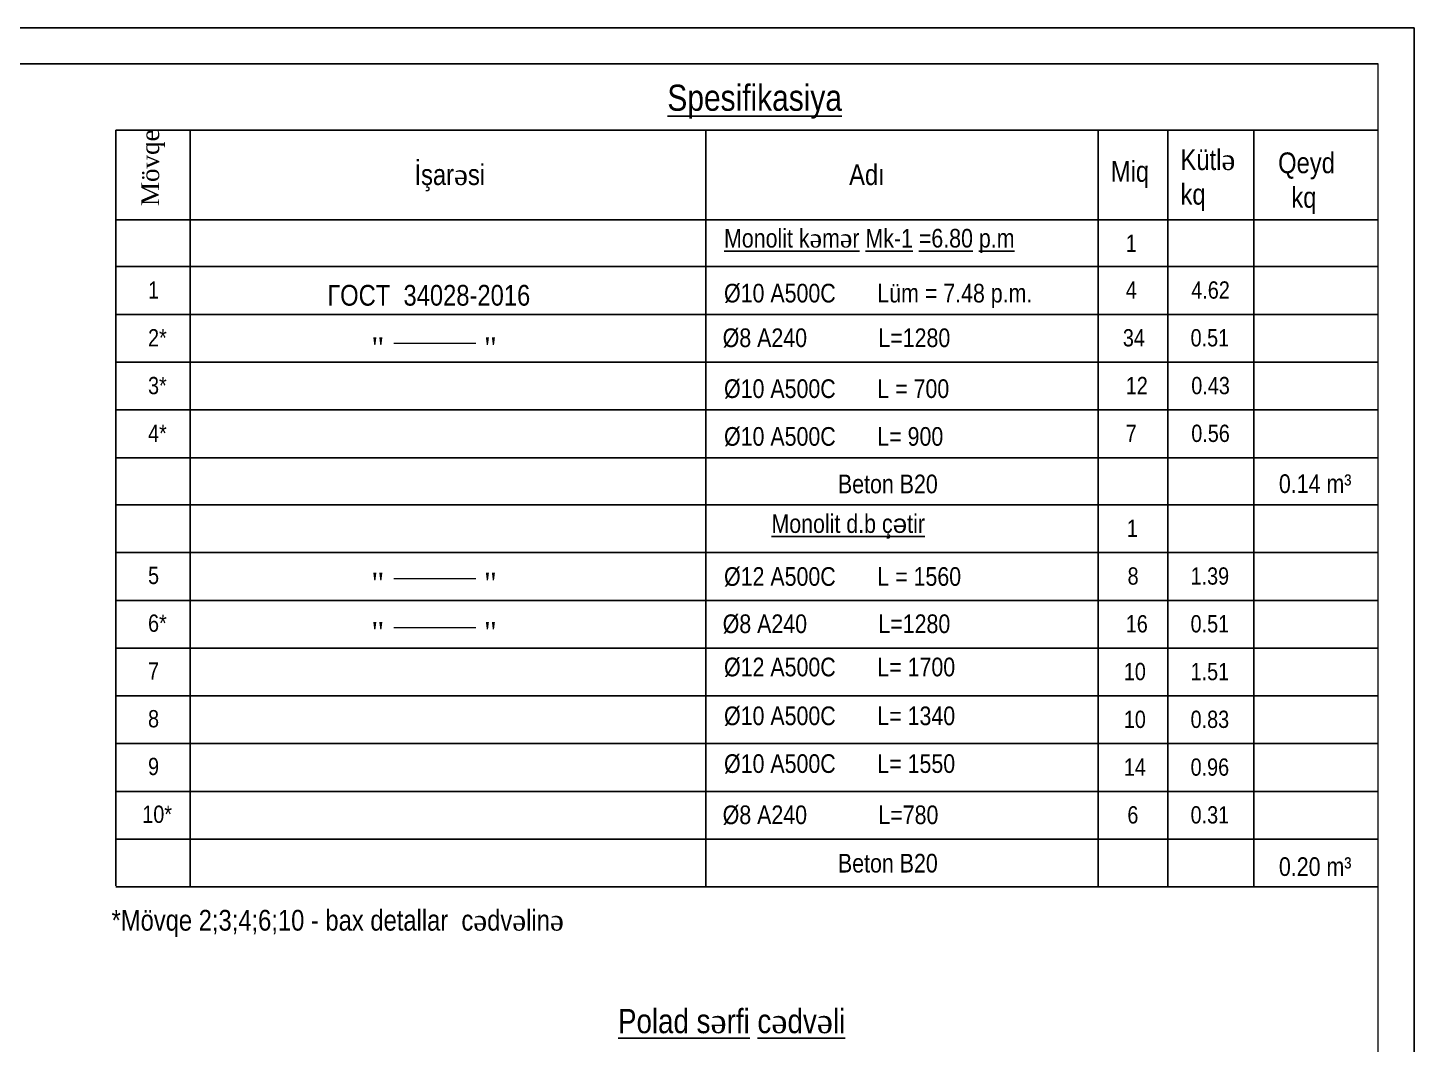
# Model space of a CAD drawing. Header units: millimetres. Extents: x 806395 to 1617731, y -246149 to 193681.
# Drawn here: x 1597666 to 1617731, y -199636 to -184926 of the extents above; entities that cross this region are included whole.
import ezdxf

# ---------------------------------------------------------------- set-up
doc = ezdxf.new("R2010")
doc.units = ezdxf.units.MM
doc.layers.add('Ölçülər', color=80, linetype='Continuous', lineweight=9)
doc.layers.add('Х - диварлар.', color=31, linetype='Continuous', lineweight=25)
doc.styles.get("Standard").update_dxf_attribs({"font": 'times.ttf'})
doc.styles.add('style6', font='ARIALN.TTF', dxfattribs={"height": 300})
doc.styles.add('Times New Roman', font='times.ttf')

# ---------------------------------------------------------------- blocks, each defined once
blk = doc.blocks.new('vververvg')
at = {"color": 1, "lineweight": 25}
blk.add_line((1575731, -20955), (1617734, -20955), dxfattribs=at)
at = {"color": 0, "lineweight": 25}
blk.add_line((1617734, -20955), (1617734, -50629), dxfattribs=at)
at = {"color": 1, "lineweight": 25, "ltscale": 15}
blk.add_line((1617212, -21477), (1577820, -21477), dxfattribs=at)
at = {"color": 0, "lineweight": 5, "ltscale": 15}
blk.add_line((1617212, -50106), (1617212, -21477), dxfattribs=at)

msp = doc.modelspace()

# ---------------------------------------------------------------- linework, layer by layer
at = {"color": 7, "lineweight": 25, "ltscale": 0.5}
for p, q in [((1617209.017, -187705.804), (1598939.643, -187705.804)), ((1617209.017, -188382.905), (1598939.643, -188382.905)), ((1617209.017, -188382.905), (1598939.643, -188382.905)), ((1617209.017, -189074.105), (1598939.643, -189074.105)), ((1617209.017, -189765.305), (1598939.643, -189765.305)), ((1617209.017, -189765.305), (1598939.643, -189765.305)), ((1617209.017, -190456.505), (1598939.643, -190456.505)), ((1617209.017, -191147.705), (1598939.643, -191147.705)), ((1617209.017, -191147.705), (1598939.643, -191147.705)), ((1617209.017, -191830.132), (1598939.643, -191830.132)), ((1617209.017, -192521.332), (1598939.643, -192521.332)), ((1617209.017, -192521.332), (1598939.643, -192521.332)), ((1617209.017, -193212.532), (1598939.643, -193212.532)), ((1617209.017, -193903.732), (1598939.643, -193903.732)), ((1617209.017, -194594.932), (1598939.643, -194594.932)), ((1617209.017, -195286.132), (1598939.643, -195286.132)), ((1617209.017, -195977.332), (1598939.643, -195977.332)), ((1617209.017, -196668.532), (1598939.643, -196668.532)), ((1617209.017, -197359.732), (1598939.643, -197359.732))]:
    msp.add_line(p, q, dxfattribs=at)
at = {"color": 7, "lineweight": 15, "ltscale": 15}
for p, q in [((1602963.006, -189490.092), (1604148.113, -189490.092)), ((1602963.006, -192896.486), (1604148.113, -192896.486)), ((1602963.006, -193606.884), (1604148.113, -193606.884))]:
    msp.add_line(p, q, dxfattribs=at)
at = {"layer": 'Ölçülər', "color": 7, "lineweight": 25}
msp.add_line((1598939.643, -186409.804), (1598939.643, -197344.424), dxfattribs=at)
at = {"layer": 'Х - диварлар.', "color": 7, "lineweight": 25}
for p, q in [((1617209.017, -186409.804), (1598939.643, -186409.804)), ((1600015.545, -186409.804), (1600015.545, -197344.424)), ((1607478.605, -186409.804), (1607478.605, -197344.424)), ((1613157.076, -186409.804), (1613157.076, -197344.424)), ((1614162.831, -186409.804), (1614162.831, -197344.424)), ((1615408.576, -186409.804), (1615408.576, -197359.732)), ((1600015.545, -191138.932), (1600015.545, -191147.705)), ((1607478.605, -191138.932), (1607478.605, -191147.705)), ((1613157.076, -191138.932), (1613157.076, -191147.705)), ((1614162.831, -191138.932), (1614162.831, -191147.705))]:
    msp.add_line(p, q, dxfattribs=at)

# ---------------------------------------------------------------- block references
at = {"xscale": 0.9998965338851526, "yscale": 0.9998965338851526, "zscale": 0.9998965338851526}
msp.add_blockref('vververvg', (164.32, -163973.739), dxfattribs=at)

# ---------------------------------------------------------------- texts
at = {"color": 0, "lineweight": 0, "style": 'Times New Roman'}
for p in [(1602637.921, -189713.243), (1604267.124, -189713.243), (1602637.921, -193119.637), (1604267.124, -193119.637), (1602637.921, -193830.035), (1604267.124, -193830.035)]:
    msp.add_text('"', height=306, dxfattribs=at).set_placement(p)
at = {"color": 7, "lineweight": -2, "ltscale": 30, "insert": (1606922.402, -185749.976), "char_height": 378, "width": 16892.17957, "attachment_point": 1}
msp.add_mtext('{\\fArial Narrow|b0|i0|c238|p34;\\LSpesifikasiya}', dxfattribs=at)
at = {"lineweight": 9, "insert": (1602003.452, -188647.782), "char_height": 300, "width": 7035.40763, "attachment_point": 1, "style": 'style6'}
msp.add_mtext('ГОСТ  34028{\\fArial Narrow|b0|i0|c238|p34;-20}1{\\fArial Narrow|b0|i0|c238|p34;6}  ', dxfattribs=at)
at = {"color": 7, "lineweight": 0, "insert": (1598879.236, -197691.49), "char_height": 300, "width": 16391.5823, "attachment_point": 1, "style": 'style6'}
msp.add_mtext('\\pxt22.667;*{\\fArial Narrow|b0|i0|c238|p34;Mövqe }2;3;4;6;10{\\fArial Narrow|b0|i0|c238|p34; - bax detallar  c\\fTimes New Roman|b0|i0|c238|p18;ə\\fArial Narrow|b0|i0|c238|p34;dv\\fTimes New Roman|b0|i0|c238|p18;ə\\fArial Narrow|b0|i0|c238|p34;lin\\fTimes New Roman|b0|i0|c238|p18;ə} ', dxfattribs=at)
at = {"color": 7, "lineweight": -2, "ltscale": 30, "insert": (1606208.617, -199125.515), "char_height": 350, "width": 16892.17957, "attachment_point": 1, "style": 'style6'}
msp.add_mtext('{\\fArial Narrow|b0|i0|c238|p34;\\LPolad s\\fTimes New Roman|b0|i0|c238|p18;ə\\fArial Narrow|b0|i0|c238|p34;rfi c\\fTimes New Roman|b0|i0|c238|p18;ə\\fArial Narrow|b0|i0|c238|p34;dv\\fTimes New Roman|b0|i0|c238|p18;ə\\fArial Narrow|b0|i0|c238|p34;li}', dxfattribs=at)
at = {"layer": 'Х - диварлар.', "color": 7, "insert": (1599308.392, -187507.072), "char_height": 259.2, "width": 2733.15684, "attachment_point": 1, "rotation": 90, "style": 'Times New Roman'}
msp.add_mtext('{\\fTimes New Roman|b0|i0|c238|p18;Mövqe}', dxfattribs=at)
at = {"layer": 'Х - диварлар.', "color": 7, "attachment_point": 1, "style": 'style6'}
for s, insert, char_height, width in [('{\\fArial Narrow|b0|i0|c238|p34;Kütl\\fTimes New Roman|b0|i0|c238|p18;ə} \\Pkq', (1614348.584, -186685.66), 300, 1262.73151), ('{\\fArial Narrow|b0|i0|c238|p34;Qeyd\\P  kq}', (1615761.311, -186730.955), 300, 2733.15684), ('{\\fArial Narrow|b0|i0|c238|p34;İşar\\fTimes New Roman|b0|i0|c238|p18;ə\\fArial Narrow|b0|i0|c238|p34;si}', (1603262.306, -186902.26), 300, 2733.15684), ('{\\fArial Narrow|b0|i0|c238|p34;Adı}', (1609552.545, -186902.638), 300, 2733.15684), ('{\\fArial Narrow|b0|i0|c238|p34;M}iq', (1613339.965, -186855.312), 300, 2733.15684), ('{\\LMonolit k\\fTimes New Roman|b0|i0|c0|p18;ə\\fArial Narrow|b0|i0|c238|p34;m\\fTimes New Roman|b0|i0|c0|p18;ə\\fArial Narrow|b0|i0|c238|p34;r Mk-\\fArial Narrow|b0|i0|c204|p34;1\\fArial Narrow|b0|i0|c238|p34; =\\fArial Narrow|b0|i0|c204|p34;6.80\\fArial Narrow|b0|i0|c238|p34; p.m }', (1607742.467, -187836.896), 270, 8205.03936), ('1', (1613556.401, -187919.568), 250, 5293.57661), ('1', (1599406.976, -188596.669), 250, 5293.57661), ('4', (1613556.401, -188596.669), 250, 5293.57661), ('4.62', (1614504.523, -188596.669), 250, 5293.57661), ('{\\fArial Narrow|b0|i0|c238|p34;%%C1}0 {\\fArial Narrow|b0|i0|c238|p34;A500C       Lüm = }7.48{\\fArial Narrow|b0|i0|c238|p34; p.m.}', (1607742.467, -188631.672), 270, 8205.03936), ('2*', (1599406.976, -189287.869), 250, 5293.57661), ('{\\fArial Narrow|b0|i0|c186|p34;%%C8} {\\fArial Narrow|b0|i0|c186|p34;A\\fArial Narrow|b0|i0|c238|p34;240   \\fArial Narrow|b0|i0|c186|p34;         \\fArial Narrow|b0|i0|c238|p34;L=1}280', (1607722.907, -189277.442), 270, 5293.57661), ('34', (1613514.025, -189287.869), 250, 5293.57661), ('0.51', (1614494.536, -189287.869), 250, 5293.57661), ('3*', (1599406.976, -189979.069), 250, 5293.57661), ('{\\fArial Narrow|b0|i0|c238|p34;%%C1}0 {\\fArial Narrow|b0|i0|c238|p34;A500C       L = }700', (1607742.467, -190014.072), 270, 8205.03936), ('12', (1613556.401, -189979.069), 250, 5293.57661), ('0.43', (1614504.523, -189979.069), 250, 5293.57661), ('4*', (1599406.976, -190670.269), 250, 5293.57661), ('{\\fArial Narrow|b0|i0|c238|p34;%%C1}0 {\\fArial Narrow|b0|i0|c238|p34;A500C       L= }900', (1607742.467, -190705.272), 270, 8205.03936), ('7', (1613556.401, -190670.269), 250, 5293.57661), ('0.56', (1614504.523, -190670.269), 250, 5293.57661), ('{\\fArial Narrow|b0|i0|c238|p34;Beton B20}', (1609390.99, -191392.897), 270, 5293.57661), ('0.14{\\fArial Narrow|b0|i0|c238|p34; m³}', (1615772.721, -191388.774), 270, 5293.57661), ('{\\LMonolit d.b \\fArial Narrow|b0|i0|c238|p34;ç\\fArial|b0|i0|c0|p34;ə\\fArial Narrow|b0|i0|c238|p34;tir }', (1608428.846, -191966.551), 270, 8205.03936), ('1', (1613571.278, -192043.896), 250, 5293.57661), ('5', (1599406.976, -192726.324), 250, 5293.57661), ('{\\fArial Narrow|b0|i0|c238|p34;%%C1}2 {\\fArial Narrow|b0|i0|c238|p34;A500C    }   {\\fArial Narrow|b0|i0|c238|p34;L = }1560 ', (1607742.467, -192732.06), 270, 8205.03936), ('8', (1613582.533, -192735.096), 250, 5293.57661), ('1.39', (1614494.536, -192735.096), 250, 5293.57661), ('6*', (1599406.976, -193417.524), 250, 5293.57661), ('{\\fArial Narrow|b0|i0|c186|p34;%%C8} {\\fArial Narrow|b0|i0|c186|p34;A\\fArial Narrow|b0|i0|c238|p34;240   \\fArial Narrow|b0|i0|c186|p34;     }   {\\fArial Narrow|b0|i0|c186|p34; \\fArial Narrow|b0|i0|c238|p34;L=}1280', (1607722.907, -193415.869), 270, 5293.57661), ('16', (1613556.401, -193426.296), 250, 5293.57661), ('0.51', (1614494.536, -193426.296), 250, 5293.57661), ('{\\fArial Narrow|b0|i0|c238|p34;%%C1}2 {\\fArial Narrow|b0|i0|c238|p34;A500C    }   {\\fArial Narrow|b0|i0|c238|p34;L}= 1700', (1607742.467, -194041.835), 270, 8205.03936), ('7', (1599406.976, -194108.724), 250, 5293.57661), ('10', (1613527.962, -194117.496), 250, 5293.57661), ('1.51', (1614494.536, -194117.496), 250, 5293.57661), ('8', (1599406.976, -194799.924), 250, 5293.57661), ('{\\fArial Narrow|b0|i0|c238|p34;%%C1}0 {\\fArial Narrow|b0|i0|c238|p34;A500C    }   {\\fArial Narrow|b0|i0|c238|p34;L}= 1340', (1607742.467, -194748.179), 270, 8205.03936), ('10', (1613527.962, -194808.696), 250, 5293.57661), ('0.83', (1614494.536, -194808.696), 250, 5293.57661), ('{\\fArial Narrow|b0|i0|c238|p34;%%C1}0 {\\fArial Narrow|b0|i0|c238|p34;A500C  }   {\\fArial Narrow|b0|i0|c238|p34;  L}= 1550', (1607742.467, -195439.379), 270, 8205.03936), ('9', (1599406.976, -195491.124), 250, 5293.57661), ('14', (1613527.962, -195499.896), 250, 5293.57661), ('0.96', (1614494.536, -195499.896), 250, 5293.57661), ('10*', (1599323.71, -196182.324), 250, 5293.57661), ('{\\fArial Narrow|b0|i0|c186|p34;%%C8} {\\fArial Narrow|b0|i0|c186|p34;A\\fArial Narrow|b0|i0|c238|p34;240   \\fArial Narrow|b0|i0|c186|p34;         \\fArial Narrow|b0|i0|c238|p34;L=}780', (1607722.907, -196180.669), 270, 5293.57661), ('6', (1613579.709, -196191.096), 250, 5293.57661), ('0.31', (1614494.536, -196191.096), 250, 5293.57661), ('{\\fArial Narrow|b0|i0|c238|p34;Beton B20}', (1609390.99, -196880.417), 270, 5293.57661), ('0.20{\\fArial Narrow|b0|i0|c238|p34; m³}', (1615772.721, -196930.023), 270, 5293.57661)]:
    msp.add_mtext(s, dxfattribs=dict(at, insert=insert, char_height=char_height, width=width))

doc.saveas('drawing.dxf')
